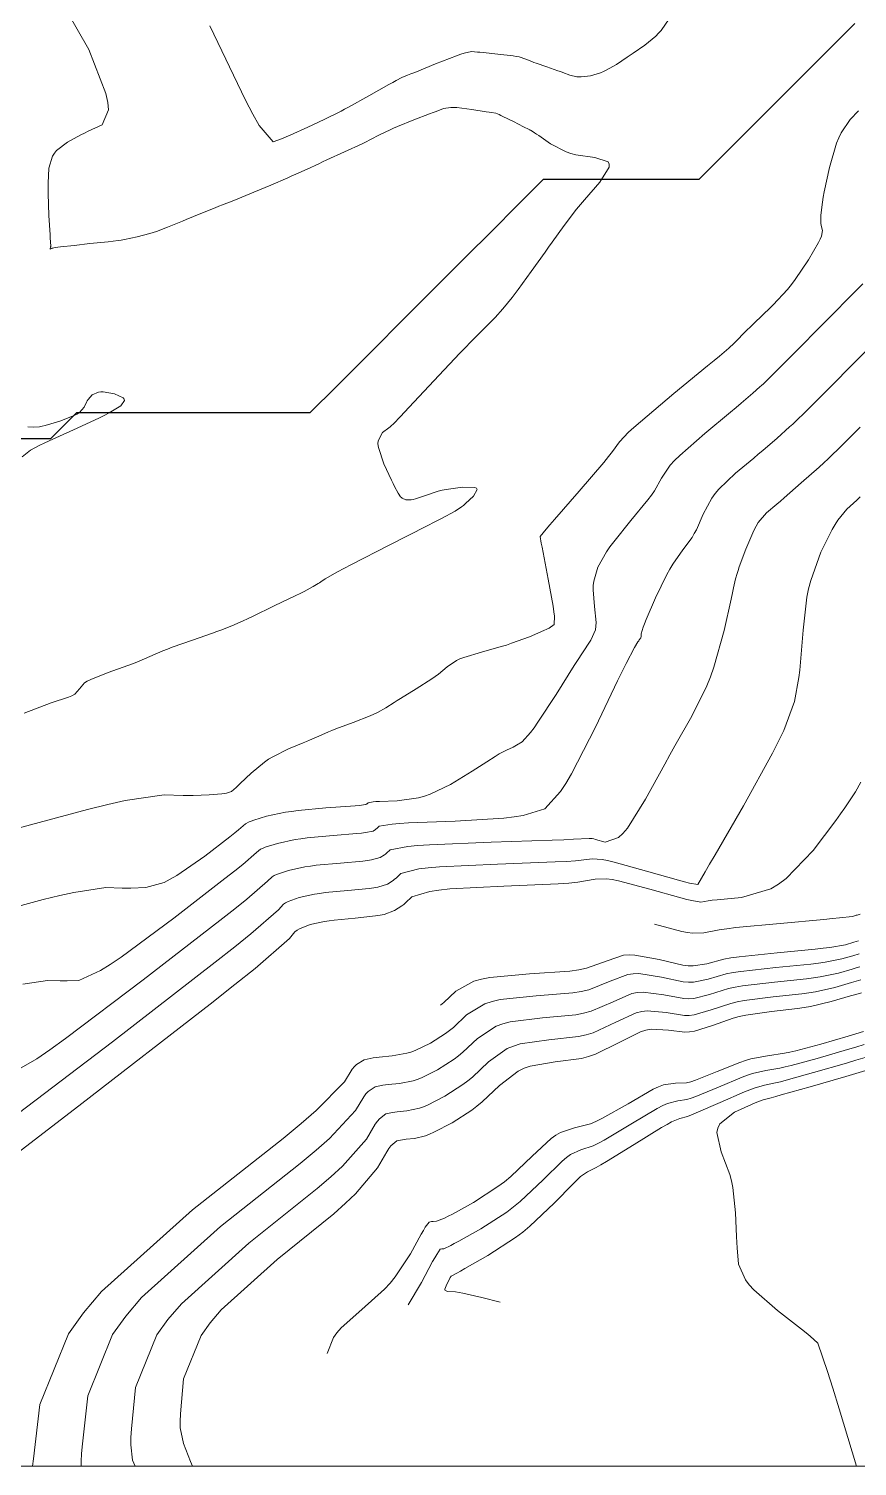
# Model space of a CAD drawing. Header units: millimetres. Extents: x 837475 to 838477, y 1189012 to 1191015.
# Drawn here: x 837767.2 to 837799.1, y 1189013.9 to 1189069.3 of the extents above; entities that cross this region are included whole.
import ezdxf

# ---------------------------------------------------------------- set-up
doc = ezdxf.new("R2010")
doc.units = ezdxf.units.MM
doc.header["$LTSCALE"] = 0.3
doc.layers.add('COORD', color=253, linetype='Continuous', lineweight=20)
doc.layers.add('DRENAJE', color=5, linetype='Continuous', lineweight=25)
doc.layers.add('COTAS 10', color=7, linetype='Continuous', lineweight=9, true_color=0x6e3e2d)
doc.layers.add('COTAS INT', color=7, linetype='Continuous', lineweight=5, true_color=0x9fa19f)

msp = doc.modelspace()

# ---------------------------------------------------------------- linework, layer by layer
at = {"layer": 'COORD'}
msp.add_line((837476.514, 1189013.872), (838476.514, 1189013.872), dxfattribs=at)
msp.add_lwpolyline([(837476.514, 1189013.872), (838476.514, 1189013.872), (838476.514, 1191013.872), (837476.514, 1191013.872)], close=True, dxfattribs=at)
at = {"layer": 'COTAS 10'}
for points in [[(837766.946, 1189032.45), (837767.903, 1189032.591), (837768.39, 1189032.579), (837768.521, 1189032.578), (837768.651, 1189032.579), (837769.108, 1189032.592), (837769.942, 1189032.974), (837770.31, 1189033.207), (837770.737, 1189033.495), (837772.774, 1189034.996), (837774.736, 1189036.515), (837775.115, 1189036.815), (837775.424, 1189037.062), (837775.948, 1189037.519), (837776.11, 1189037.644), (837776.191, 1189037.682), (837776.287, 1189037.721), (837776.763, 1189037.874), (837777.443, 1189038.02), (837777.668, 1189038.054), (837777.909, 1189038.086), (837778.909, 1189038.179), (837779.816, 1189038.251), (837779.998, 1189038.27), (837780.15, 1189038.288), (837780.447, 1189038.349), (837780.544, 1189038.412), (837780.57, 1189038.432), (837780.595, 1189038.452), (837780.681, 1189038.533), (837781.179, 1189038.617), (837781.465, 1189038.639), (837781.814, 1189038.66), (837783.608, 1189038.732), (837785.483, 1189038.847), (837785.884, 1189038.894), (837786.233, 1189038.949), (837787.067, 1189039.205), (837787.669, 1189039.87), (837787.872, 1189040.183), (837788.091, 1189040.552), (837789.013, 1189042.347), (837789.868, 1189044.133), (837790.045, 1189044.496), (837790.196, 1189044.801), (837790.524, 1189045.427), (837790.657, 1189045.638), (837790.684, 1189045.681), (837790.708, 1189045.718), (837790.761, 1189045.798), (837790.779, 1189045.843), (837790.782, 1189045.858), (837790.783, 1189045.874), (837790.776, 1189045.942), (837790.852, 1189046.201), (837790.905, 1189046.337), (837790.972, 1189046.502), (837791.33, 1189047.331), (837791.765, 1189048.231), (837791.88, 1189048.441), (837791.994, 1189048.633), (837792.388, 1189049.186), (837792.741, 1189049.663), (837792.828, 1189049.809), (837792.911, 1189049.96), (837793.174, 1189050.553), (837793.508, 1189051.18), (837793.635, 1189051.352), (837793.778, 1189051.524), (837794.419, 1189052.139), (837795.115, 1189052.718), (837795.292, 1189052.867), (837795.462, 1189053.011), (837796.019, 1189053.49), (837796.499, 1189053.918), (837796.62, 1189054.029), (837796.736, 1189054.137), (837797.114, 1189054.503), (837797.613, 1189055.004), (837797.806, 1189055.198), (837798.022, 1189055.415), (837798.999, 1189056.4), (837799.926, 1189057.346)], [(837791.296, 1189034.754), (837792.344, 1189034.481), (837792.564, 1189034.439), (837792.755, 1189034.41), (837793.19, 1189034.425), (837793.787, 1189034.547), (837794.079, 1189034.585), (837794.426, 1189034.626), (837796.137, 1189034.792), (837797.824, 1189034.942), (837798.155, 1189034.974), (837798.428, 1189035.001), (837798.924, 1189035.062), (837799.037, 1189035.094), (837799.068, 1189035.104), (837799.1, 1189035.113), (837799.215, 1189035.149)], [(837771.274, 1189013.872), (837771.179, 1189014.104), (837771.106, 1189014.702), (837771.113, 1189014.982), (837771.132, 1189015.31), (837771.297, 1189016.909), (837772.113, 1189018.93), (837772.542, 1189019.525), (837773.059, 1189020.136), (837775.659, 1189022.472), (837778.286, 1189024.57), (837778.819, 1189025.03), (837779.268, 1189025.438), (837780.189, 1189026.478), (837780.531, 1189027.052), (837780.615, 1189027.166), (837780.695, 1189027.262), (837780.943, 1189027.448), (837781.2, 1189027.503), (837781.285, 1189027.516), (837781.376, 1189027.528), (837781.753, 1189027.564), (837782.231, 1189027.667), (837782.384, 1189027.723), (837782.547, 1189027.789), (837783.213, 1189028.127), (837783.912, 1189028.581), (837784.097, 1189028.721), (837784.277, 1189028.868), (837784.895, 1189029.453), (837785.611, 1189029.964), (837785.854, 1189030.065), (837786.116, 1189030.148), (837787.223, 1189030.301), (837788.369, 1189030.43), (837788.656, 1189030.497), (837788.93, 1189030.578), (837789.809, 1189030.987), (837790.588, 1189031.347), (837790.799, 1189031.398), (837791.007, 1189031.427), (837791.741, 1189031.355), (837792.445, 1189031.242), (837792.634, 1189031.246), (837792.821, 1189031.264), (837793.476, 1189031.454), (837794.231, 1189031.707), (837794.48, 1189031.764), (837794.748, 1189031.816), (837795.862, 1189031.958), (837796.976, 1189032.079), (837797.243, 1189032.118), (837797.492, 1189032.159), (837798.243, 1189032.325), (837798.881, 1189032.511), (837799.06, 1189032.564), (837799.239, 1189032.618)], [(837799.378, 1189030.122), (837799.052, 1189030.024), (837798.726, 1189029.927), (837797.562, 1189029.588), (837796.555, 1189029.317), (837796.33, 1189029.262), (837796.127, 1189029.216), (837795.588, 1189029.125), (837795.07, 1189029.006), (837794.882, 1189028.943), (837794.674, 1189028.867), (837793.762, 1189028.483), (837792.887, 1189028.117), (837792.704, 1189028.052), (837792.545, 1189028.003), (837792.186, 1189027.957), (837791.792, 1189027.854), (837791.612, 1189027.768), (837791.402, 1189027.658), (837790.387, 1189027.055), (837789.353, 1189026.439), (837789.13, 1189026.32), (837788.935, 1189026.225), (837788.459, 1189026.068), (837788.056, 1189025.885), (837787.906, 1189025.773), (837787.74, 1189025.634), (837787.002, 1189024.912), (837786.118, 1189024.076), (837785.86, 1189023.866), (837785.596, 1189023.665), (837784.596, 1189023.015), (837783.746, 1189022.54), (837783.578, 1189022.449), (837783.438, 1189022.375), (837783.176, 1189022.256), (837783.109, 1189022.25), (837783.093, 1189022.248), (837783.033, 1189022.236), (837782.899, 1189022.033), (837782.827, 1189021.909), (837782.742, 1189021.756), (837782.31, 1189020.957), (837781.803, 1189020.097)]]:
    msp.add_lwpolyline(points, dxfattribs=at)
at = {"layer": 'COTAS INT'}
for points in [[(837768.54, 1189070.123), (837769.497, 1189068.46), (837770.146, 1189066.77), (837770.223, 1189066.427), (837770.255, 1189066.14), (837770.003, 1189065.555), (837769.468, 1189065.315), (837769.322, 1189065.245), (837769.178, 1189065.173), (837768.665, 1189064.899), (837768.249, 1189064.572), (837768.165, 1189064.466), (837768.094, 1189064.354), (837767.953, 1189063.895), (837767.921, 1189063.31), (837767.92, 1189063.118), (837767.922, 1189062.914), (837767.955, 1189062.068), (837767.999, 1189061.32), (837768.007, 1189061.176), (837768.013, 1189061.06), (837768.023, 1189060.872), (837768.021, 1189060.864), (837768.02, 1189060.862), (837768.02, 1189060.86), (837768.017, 1189060.854), (837768.012, 1189060.842), (837768.01, 1189060.837), (837768.009, 1189060.831), (837768.001, 1189060.803), (837768, 1189060.78), (837768.002, 1189060.777), (837768.006, 1189060.776), (837768.03, 1189060.782), (837768.057, 1189060.796), (837768.063, 1189060.799), (837768.068, 1189060.802), (837768.079, 1189060.81), (837768.213, 1189060.83), (837768.296, 1189060.841), (837768.398, 1189060.854), (837768.931, 1189060.917), (837769.532, 1189060.985), (837769.678, 1189061.001), (837769.814, 1189061.015), (837770.231, 1189061.054), (837770.62, 1189061.102), (837770.739, 1189061.122), (837770.862, 1189061.144), (837771.35, 1189061.248), (837771.846, 1189061.378), (837771.976, 1189061.417), (837772.102, 1189061.457), (837772.529, 1189061.615), (837772.972, 1189061.796), (837773.107, 1189061.852), (837773.249, 1189061.91), (837773.808, 1189062.139), (837774.366, 1189062.366), (837774.507, 1189062.423), (837774.641, 1189062.477), (837775.079, 1189062.65), (837775.541, 1189062.836), (837775.691, 1189062.897), (837775.851, 1189062.964), (837776.51, 1189063.241), (837777.163, 1189063.521), (837777.32, 1189063.59), (837777.465, 1189063.654), (837777.904, 1189063.855), (837778.351, 1189064.063), (837778.501, 1189064.133), (837778.664, 1189064.208), (837779.349, 1189064.521), (837780.022, 1189064.834), (837780.177, 1189064.909), (837780.318, 1189064.978), (837780.715, 1189065.183), (837781.102, 1189065.374), (837781.237, 1189065.434), (837781.384, 1189065.497), (837782.017, 1189065.75), (837782.625, 1189065.984), (837782.757, 1189066.036), (837782.873, 1189066.081), (837783.159, 1189066.194), (837783.439, 1189066.233), (837783.551, 1189066.231), (837783.677, 1189066.223), (837784.258, 1189066.151), (837784.81, 1189066.063), (837784.919, 1189066.046), (837785.009, 1189066.032), (837785.175, 1189066.008), (837785.305, 1189065.956), (837785.372, 1189065.925), (837785.452, 1189065.886), (837785.855, 1189065.685), (837786.25, 1189065.484), (837786.326, 1189065.445), (837786.387, 1189065.414), (837786.487, 1189065.364), (837786.502, 1189065.358), (837786.508, 1189065.356), (837786.537, 1189065.344), (837786.673, 1189065.257), (837786.747, 1189065.207), (837786.837, 1189065.146), (837787.289, 1189064.834), (837787.889, 1189064.518), (837788.071, 1189064.455), (837788.259, 1189064.403), (837788.998, 1189064.301), (837789.504, 1189064.136), (837789.546, 1189064.044), (837789.545, 1189063.931), (837789.189, 1189063.358), (837788.592, 1189062.671), (837788.44, 1189062.488), (837788.293, 1189062.307), (837787.812, 1189061.68), (837787.348, 1189061.039), (837787.212, 1189060.85), (837787.073, 1189060.656), (837786.544, 1189059.913), (837786.042, 1189059.221), (837785.919, 1189059.059), (837785.805, 1189058.909), (837785.451, 1189058.476), (837785.146, 1189058.138), (837785.062, 1189058.049), (837784.978, 1189057.961), (837784.676, 1189057.66), (837784.205, 1189057.183), (837784.014, 1189056.984), (837783.796, 1189056.757), (837782.793, 1189055.697), (837781.84, 1189054.684), (837781.655, 1189054.486), (837781.503, 1189054.324), (837781.238, 1189054.04), (837781.146, 1189053.958), (837781.103, 1189053.924), (837781.053, 1189053.886), (837780.809, 1189053.705), (837780.64, 1189053.39), (837780.636, 1189053.267), (837780.652, 1189053.128), (837780.866, 1189052.496), (837781.155, 1189051.875), (837781.217, 1189051.743), (837781.272, 1189051.629), (837781.408, 1189051.362), (837781.507, 1189051.229), (837781.538, 1189051.2), (837781.572, 1189051.174), (837781.708, 1189051.106), (837781.915, 1189051.105), (837781.993, 1189051.121), (837782.08, 1189051.144), (837782.469, 1189051.284), (837782.959, 1189051.446), (837783.111, 1189051.482), (837783.269, 1189051.515), (837783.895, 1189051.603), (837784.368, 1189051.588), (837784.429, 1189051.557), (837784.46, 1189051.513), (837784.319, 1189051.257), (837784.005, 1189050.964), (837783.926, 1189050.897), (837783.85, 1189050.837), (837783.607, 1189050.672), (837783.084, 1189050.395), (837782.832, 1189050.265), (837782.534, 1189050.111), (837781.069, 1189049.362), (837779.616, 1189048.614), (837779.324, 1189048.461), (837779.081, 1189048.332), (837778.603, 1189048.064), (837778.432, 1189047.949), (837778.382, 1189047.917), (837778.331, 1189047.885), (837778.141, 1189047.767), (837777.79, 1189047.581), (837777.639, 1189047.505), (837777.465, 1189047.419), (837776.64, 1189047.021), (837775.794, 1189046.62), (837775.606, 1189046.532), (837775.438, 1189046.454), (837775.002, 1189046.257), (837774.585, 1189046.092), (837774.43, 1189046.035), (837774.258, 1189045.973), (837773.492, 1189045.707), (837772.705, 1189045.428), (837772.519, 1189045.358), (837772.347, 1189045.291), (837771.841, 1189045.072), (837771.342, 1189044.857), (837771.175, 1189044.792), (837770.996, 1189044.724), (837770.241, 1189044.458), (837769.563, 1189044.19), (837769.431, 1189044.122), (837769.323, 1189044.055), (837769.136, 1189043.833), (837768.949, 1189043.623), (837768.842, 1189043.564), (837768.71, 1189043.504), (837768.035, 1189043.285), (837766.994, 1189042.889)], [(837774.158, 1189069.371), (837775.53, 1189066.508), (837775.815, 1189065.968), (837776.059, 1189065.538), (837776.594, 1189064.901), (837776.96, 1189065.036), (837777.097, 1189065.094), (837777.25, 1189065.16), (837777.928, 1189065.471), (837778.564, 1189065.77), (837778.689, 1189065.83), (837778.793, 1189065.878), (837778.985, 1189065.969), (837779.214, 1189066.092), (837779.341, 1189066.161), (837779.494, 1189066.246), (837780.279, 1189066.68), (837781.06, 1189067.112), (837781.212, 1189067.196), (837781.337, 1189067.264), (837781.555, 1189067.38), (837781.777, 1189067.47), (837781.903, 1189067.521), (837782.058, 1189067.584), (837782.852, 1189067.907), (837783.661, 1189068.224), (837783.825, 1189068.283), (837783.962, 1189068.329), (837784.243, 1189068.393), (837784.466, 1189068.366), (837784.567, 1189068.355), (837784.686, 1189068.343), (837785.258, 1189068.286), (837785.841, 1189068.217), (837785.966, 1189068.196), (837786.075, 1189068.176), (837786.34, 1189068.096), (837786.562, 1189067.999), (837786.645, 1189067.967), (837786.737, 1189067.933), (837787.146, 1189067.792), (837787.568, 1189067.648), (837787.668, 1189067.612), (837787.76, 1189067.578), (837788.035, 1189067.472), (837788.294, 1189067.412), (837788.377, 1189067.407), (837788.465, 1189067.408), (837788.823, 1189067.454), (837789.215, 1189067.569), (837789.323, 1189067.614), (837789.433, 1189067.664), (837789.829, 1189067.891), (837790.238, 1189068.164), (837790.355, 1189068.243), (837790.475, 1189068.325), (837790.92, 1189068.632), (837791.343, 1189068.981), (837791.447, 1189069.088), (837791.546, 1189069.2), (837791.86, 1189069.643)], [(837799.15, 1189066.101), (837798.829, 1189065.773), (837798.484, 1189065.256), (837798.397, 1189065.066), (837798.313, 1189064.854), (837798.041, 1189063.918), (837797.837, 1189062.983), (837797.797, 1189062.773), (837797.765, 1189062.584), (837797.706, 1189062.075), (837797.708, 1189061.759), (837797.714, 1189061.692), (837797.723, 1189061.634), (837797.772, 1189061.496), (837797.728, 1189061.272), (837797.677, 1189061.159), (837797.609, 1189061.025), (837797.227, 1189060.356), (837796.719, 1189059.597), (837796.573, 1189059.405), (837796.425, 1189059.222), (837795.87, 1189058.627), (837795.35, 1189058.128), (837795.223, 1189058.006), (837795.105, 1189057.89), (837794.739, 1189057.528), (837794.478, 1189057.264), (837794.379, 1189057.165), (837794.285, 1189057.07), (837794.241, 1189057.027), (837794.213, 1189057.001), (837794.157, 1189056.951), (837793.796, 1189056.652), (837793.59, 1189056.481), (837793.338, 1189056.273), (837792.044, 1189055.204), (837790.751, 1189054.118), (837790.5, 1189053.899), (837790.295, 1189053.715), (837789.941, 1189053.344), (837789.671, 1189052.968), (837789.519, 1189052.78), (837789.334, 1189052.556), (837788.385, 1189051.445), (837787.445, 1189050.358), (837787.265, 1189050.149), (837787.12, 1189049.98), (837786.887, 1189049.704), (837786.93, 1189049.442), (837786.96, 1189049.283), (837786.997, 1189049.085), (837787.196, 1189048.055), (837787.383, 1189047.01), (837787.413, 1189046.802), (837787.433, 1189046.63), (837787.426, 1189046.302), (837787.238, 1189046.171), (837787.144, 1189046.123), (837787.032, 1189046.07), (837786.477, 1189045.835), (837785.783, 1189045.582), (837785.583, 1189045.517), (837785.381, 1189045.454), (837784.621, 1189045.245), (837783.945, 1189045.04), (837783.794, 1189044.979), (837783.659, 1189044.917), (837783.304, 1189044.68), (837782.967, 1189044.399), (837782.844, 1189044.309), (837782.707, 1189044.214), (837782.104, 1189043.828), (837781.507, 1189043.459), (837781.374, 1189043.376), (837781.255, 1189043.3), (837780.94, 1189043.094), (837780.611, 1189042.914), (837780.482, 1189042.856), (837780.338, 1189042.793), (837779.682, 1189042.537), (837779.015, 1189042.285), (837778.863, 1189042.225), (837778.726, 1189042.17), (837778.35, 1189042.009), (837778, 1189041.852), (837777.879, 1189041.8), (837777.747, 1189041.744), (837777.184, 1189041.511), (837776.579, 1189041.211), (837776.421, 1189041.113), (837776.268, 1189041.008), (837775.747, 1189040.577), (837775.33, 1189040.182), (837775.243, 1189040.099), (837775.167, 1189040.029), (837774.994, 1189039.874), (837774.804, 1189039.806), (837774.718, 1189039.791), (837774.617, 1189039.777), (837774.13, 1189039.739), (837773.51, 1189039.723), (837773.324, 1189039.723), (837773.133, 1189039.724), (837772.393, 1189039.744), (837770.893, 1189039.523), (837770.223, 1189039.372), (837769.441, 1189039.183), (837765.699, 1189038.175)], [(837764.667, 1189034.882), (837767.731, 1189035.708), (837768.371, 1189035.863), (837768.92, 1189035.986), (837770.148, 1189036.168), (837770.773, 1189036.152), (837770.942, 1189036.151), (837771.108, 1189036.152), (837771.695, 1189036.169), (837772.392, 1189036.371), (837772.628, 1189036.489), (837772.882, 1189036.633), (837773.957, 1189037.378), (837774.925, 1189038.128), (837775.113, 1189038.276), (837775.265, 1189038.398), (837775.524, 1189038.623), (837775.668, 1189038.703), (837775.748, 1189038.733), (837775.846, 1189038.767), (837776.345, 1189038.917), (837777.068, 1189039.072), (837777.307, 1189039.108), (837777.562, 1189039.142), (837778.625, 1189039.24), (837779.575, 1189039.31), (837779.759, 1189039.325), (837779.91, 1189039.338), (837780.17, 1189039.371), (837780.207, 1189039.395), (837780.217, 1189039.403), (837780.226, 1189039.411), (837780.259, 1189039.442), (837780.449, 1189039.473), (837780.558, 1189039.482), (837780.691, 1189039.49), (837781.374, 1189039.517), (837782.201, 1189039.629), (837782.424, 1189039.69), (837782.645, 1189039.764), (837783.425, 1189040.141), (837784.105, 1189040.557), (837784.263, 1189040.655), (837784.409, 1189040.746), (837784.827, 1189041.017), (837785.147, 1189041.221), (837785.23, 1189041.271), (837785.312, 1189041.318), (837785.589, 1189041.461), (837785.841, 1189041.587), (837785.907, 1189041.622), (837785.972, 1189041.658), (837786.192, 1189041.789), (837786.519, 1189042.15), (837786.652, 1189042.331), (837786.802, 1189042.546), (837787.497, 1189043.615), (837788.199, 1189044.724), (837788.353, 1189044.965), (837788.491, 1189045.177), (837788.845, 1189045.703), (837789.014, 1189046.108), (837789.035, 1189046.244), (837789.045, 1189046.389), (837788.986, 1189046.999), (837788.925, 1189047.643), (837788.933, 1189047.81), (837788.951, 1189047.972), (837789.108, 1189048.518), (837789.443, 1189049.106), (837789.573, 1189049.295), (837789.72, 1189049.496), (837790.387, 1189050.315), (837791.037, 1189051.11), (837791.174, 1189051.294), (837791.291, 1189051.464), (837791.558, 1189051.949), (837791.902, 1189052.447), (837792.068, 1189052.625), (837792.265, 1189052.821), (837793.232, 1189053.671), (837794.227, 1189054.495), (837794.441, 1189054.674), (837794.629, 1189054.831), (837795.088, 1189055.221), (837795.356, 1189055.46), (837795.423, 1189055.522), (837795.488, 1189055.582), (837795.699, 1189055.786), (837796.149, 1189056.239), (837796.365, 1189056.456), (837796.62, 1189056.713), (837797.868, 1189057.972), (837799.088, 1189059.202), (837799.324, 1189059.44)], [(837767.135, 1189053.923), (837767.37, 1189053.91), (837767.589, 1189053.929), (837767.689, 1189053.951), (837767.806, 1189053.98), (837768.369, 1189054.146), (837768.923, 1189054.358), (837769.035, 1189054.416), (837769.128, 1189054.473), (837769.31, 1189054.68), (837769.396, 1189054.878), (837769.428, 1189054.93), (837769.464, 1189054.98), (837769.621, 1189055.153), (837769.862, 1189055.259), (837769.95, 1189055.268), (837770.048, 1189055.268), (837770.476, 1189055.193), (837770.812, 1189055.042), (837770.851, 1189054.994), (837770.867, 1189054.943), (837770.728, 1189054.737), (837770.271, 1189054.46), (837770.086, 1189054.364), (837769.876, 1189054.259), (837768.906, 1189053.813), (837767.96, 1189053.389), (837767.766, 1189053.298), (837767.601, 1189053.219), (837767.246, 1189053.03), (837766.927, 1189052.762)], [(837766.52, 1189029.015), (837767.493, 1189029.576), (837767.993, 1189029.924), (837768.593, 1189030.356), (837771.592, 1189032.614), (837774.546, 1189034.902), (837775.118, 1189035.354), (837775.583, 1189035.727), (837776.372, 1189036.415), (837776.552, 1189036.585), (837776.633, 1189036.63), (837776.728, 1189036.675), (837777.181, 1189036.832), (837777.819, 1189036.968), (837778.03, 1189037.001), (837778.255, 1189037.03), (837779.193, 1189037.117), (837780.058, 1189037.193), (837780.236, 1189037.215), (837780.389, 1189037.238), (837780.723, 1189037.327), (837780.881, 1189037.429), (837780.922, 1189037.461), (837780.963, 1189037.494), (837781.102, 1189037.625), (837781.78, 1189037.757), (837782.161, 1189037.789), (837782.625, 1189037.821), (837784.998, 1189037.921), (837787.351, 1189037.999), (837787.803, 1189038.015), (837788.169, 1189038.03), (837788.769, 1189038.066), (837788.887, 1189038.058), (837788.949, 1189038.045), (837789.023, 1189038.027), (837789.395, 1189037.924), (837789.911, 1189038.096), (837790.075, 1189038.252), (837790.248, 1189038.454), (837790.952, 1189039.573), (837791.691, 1189040.931), (837791.886, 1189041.284), (837792.077, 1189041.626), (837792.736, 1189042.779), (837793.311, 1189043.946), (837793.45, 1189044.297), (837793.58, 1189044.661), (837793.975, 1189046.075), (837794.247, 1189047.289), (837794.299, 1189047.526), (837794.341, 1189047.72), (837794.41, 1189048.063), (837794.473, 1189048.278), (837794.512, 1189048.391), (837794.56, 1189048.527), (837794.81, 1189049.21), (837795.121, 1189049.932), (837795.208, 1189050.092), (837795.294, 1189050.235), (837795.607, 1189050.606), (837796.004, 1189050.941), (837796.143, 1189051.06), (837796.295, 1189051.191), (837796.95, 1189051.76), (837797.642, 1189052.376), (837797.816, 1189052.536), (837797.984, 1189052.692), (837798.529, 1189053.219), (837799.062, 1189053.754), (837799.223, 1189053.916)], [(837799.219, 1189051.223), (837799.089, 1189051.1), (837798.705, 1189050.748), (837798.356, 1189050.324), (837798.25, 1189050.155), (837798.139, 1189049.964), (837797.702, 1189049.09), (837797.314, 1189048.009), (837797.234, 1189047.688), (837797.165, 1189047.358), (837797.017, 1189046.087), (837796.923, 1189044.855), (837796.889, 1189044.55), (837796.852, 1189044.259), (837796.689, 1189043.338), (837796.274, 1189042.222), (837796.078, 1189041.809), (837795.847, 1189041.35), (837794.72, 1189039.316), (837793.625, 1189037.434), (837793.414, 1189037.072), (837793.243, 1189036.778), (837792.96, 1189036.289), (837792.643, 1189036.343), (837792.452, 1189036.391), (837792.215, 1189036.455), (837790.985, 1189036.806), (837789.735, 1189037.15), (837789.486, 1189037.209), (837789.28, 1189037.253), (837788.885, 1189037.279), (837788.254, 1189037.202), (837787.898, 1189037.18), (837787.464, 1189037.158), (837785.245, 1189037.075), (837783.013, 1189036.968), (837782.571, 1189036.931), (837782.206, 1189036.891), (837781.523, 1189036.717), (837781.331, 1189036.535), (837781.275, 1189036.49), (837781.218, 1189036.446), (837781, 1189036.305), (837780.629, 1189036.188), (837780.475, 1189036.16), (837780.299, 1189036.134), (837779.478, 1189036.056), (837778.602, 1189035.975), (837778.391, 1189035.947), (837778.195, 1189035.917), (837777.599, 1189035.789), (837777.168, 1189035.629), (837777.076, 1189035.579), (837776.994, 1189035.525), (837776.796, 1189035.311), (837775.741, 1189034.391), (837775.12, 1189033.893), (837774.356, 1189033.29), (837770.409, 1189030.232), (837766.448, 1189027.218)], [(837764.303, 1189024.079), (837769.226, 1189027.85), (837774.167, 1189031.677), (837775.123, 1189032.432), (837775.9, 1189033.055), (837777.22, 1189034.207), (837777.436, 1189034.466), (837777.518, 1189034.527), (837777.609, 1189034.583), (837778.017, 1189034.747), (837778.57, 1189034.865), (837778.753, 1189034.893), (837778.949, 1189034.919), (837779.762, 1189034.994), (837780.54, 1189035.076), (837780.714, 1189035.106), (837780.869, 1189035.138), (837781.276, 1189035.282), (837781.554, 1189035.463), (837781.628, 1189035.519), (837781.699, 1189035.577), (837781.945, 1189035.809), (837782.632, 1189036.025), (837782.982, 1189036.073), (837783.401, 1189036.116), (837785.492, 1189036.228), (837787.578, 1189036.317), (837787.993, 1189036.345), (837788.338, 1189036.374), (837789, 1189036.493), (837789.449, 1189036.513), (837789.66, 1189036.48), (837789.909, 1189036.43), (837791.119, 1189036.113), (837792.304, 1189035.777), (837792.537, 1189035.716), (837792.728, 1189035.669), (837793.075, 1189035.614), (837793.364, 1189035.661), (837793.518, 1189035.679), (837793.704, 1189035.699), (837794.646, 1189035.786), (837795.771, 1189036.126), (837796.073, 1189036.304), (837796.371, 1189036.52), (837797.413, 1189037.605), (837798.28, 1189038.755), (837798.467, 1189039.013), (837798.631, 1189039.243), (837799.035, 1189039.854), (837799.246, 1189040.235)], [(837783.039, 1189031.634), (837783.172, 1189031.743), (837783.63, 1189032.177), (837784.334, 1189032.561), (837784.623, 1189032.639), (837784.953, 1189032.705), (837786.481, 1189032.841), (837788.03, 1189032.953), (837788.372, 1189033.003), (837788.676, 1189033.062), (837789.463, 1189033.347), (837790.1, 1189033.561), (837790.311, 1189033.576), (837790.536, 1189033.571), (837791.474, 1189033.394), (837792.384, 1189033.186), (837792.592, 1189033.161), (837792.781, 1189033.152), (837793.304, 1189033.237), (837793.964, 1189033.411), (837794.239, 1189033.457), (837794.555, 1189033.502), (837796.027, 1189033.658), (837797.485, 1189033.797), (837797.79, 1189033.831), (837798.054, 1189033.864), (837798.651, 1189033.967), (837798.975, 1189034.061), (837799.065, 1189034.088), (837799.156, 1189034.115)], [(837767.327, 1189013.872), (837767.357, 1189014.157), (837767.608, 1189016.256), (837768.707, 1189018.978), (837769.285, 1189019.78), (837769.981, 1189020.603), (837773.484, 1189023.75), (837776.984, 1189026.505), (837777.679, 1189027.08), (837778.254, 1189027.575), (837779.341, 1189028.686), (837779.647, 1189029.17), (837779.73, 1189029.27), (837779.813, 1189029.354), (837780.107, 1189029.534), (837780.449, 1189029.607), (837780.561, 1189029.624), (837780.682, 1189029.64), (837781.185, 1189029.687), (837781.748, 1189029.784), (837781.907, 1189029.832), (837782.068, 1189029.889), (837782.659, 1189030.171), (837783.239, 1189030.547), (837783.391, 1189030.663), (837783.541, 1189030.785), (837784.052, 1189031.269), (837784.76, 1189031.695), (837785.033, 1189031.781), (837785.34, 1189031.853), (837786.729, 1189031.994), (837788.143, 1189032.112), (837788.467, 1189032.168), (837788.761, 1189032.234), (837789.578, 1189032.56), (837790.263, 1189032.823), (837790.473, 1189032.85), (837790.693, 1189032.857), (837791.563, 1189032.715), (837792.404, 1189032.538), (837792.606, 1189032.523), (837792.794, 1189032.522), (837793.361, 1189032.643), (837794.053, 1189032.843), (837794.32, 1189032.893), (837794.619, 1189032.94), (837795.972, 1189033.091), (837797.315, 1189033.224), (837797.608, 1189033.26), (837797.866, 1189033.296), (837798.515, 1189033.42), (837798.943, 1189033.544), (837799.183, 1189033.616)], [(837769.202, 1189013.872), (837769.194, 1189014.057), (837769.213, 1189014.365), (837769.244, 1189014.734), (837769.452, 1189016.582), (837770.41, 1189018.954), (837770.913, 1189019.653), (837771.52, 1189020.37), (837774.572, 1189023.111), (837777.635, 1189025.537), (837778.249, 1189026.055), (837778.761, 1189026.507), (837779.765, 1189027.582), (837780.089, 1189028.111), (837780.173, 1189028.218), (837780.254, 1189028.308), (837780.525, 1189028.491), (837780.824, 1189028.555), (837780.923, 1189028.57), (837781.029, 1189028.584), (837781.469, 1189028.625), (837781.989, 1189028.726), (837782.146, 1189028.777), (837782.307, 1189028.839), (837782.936, 1189029.149), (837783.575, 1189029.564), (837783.744, 1189029.692), (837783.909, 1189029.827), (837784.473, 1189030.361), (837785.186, 1189030.83), (837785.444, 1189030.923), (837785.728, 1189031), (837786.976, 1189031.148), (837788.256, 1189031.271), (837788.562, 1189031.332), (837788.846, 1189031.406), (837789.694, 1189031.774), (837790.425, 1189032.085), (837790.636, 1189032.124), (837790.85, 1189032.142), (837791.652, 1189032.035), (837792.425, 1189031.89), (837792.62, 1189031.884), (837792.808, 1189031.893), (837793.419, 1189032.048), (837794.142, 1189032.275), (837794.4, 1189032.328), (837794.684, 1189032.378), (837795.917, 1189032.525), (837797.145, 1189032.652), (837797.425, 1189032.689), (837797.679, 1189032.727), (837798.379, 1189032.872), (837798.912, 1189033.027), (837799.062, 1189033.072), (837799.211, 1189033.117)], [(837799.267, 1189032.118), (837799.058, 1189032.056), (837798.85, 1189031.994), (837798.106, 1189031.778), (837797.305, 1189031.59), (837797.06, 1189031.547), (837796.806, 1189031.507), (837795.807, 1189031.391), (837794.813, 1189031.254), (837794.561, 1189031.2), (837794.319, 1189031.139), (837793.533, 1189030.86), (837792.834, 1189030.634), (837792.648, 1189030.607), (837792.465, 1189030.595), (837791.83, 1189030.676), (837791.164, 1189030.712), (837790.961, 1189030.672), (837790.751, 1189030.609), (837789.925, 1189030.201), (837789.015, 1189029.75), (837788.751, 1189029.662), (837788.482, 1189029.589), (837787.47, 1189029.454), (837786.504, 1189029.295), (837786.265, 1189029.206), (837786.037, 1189029.098), (837785.316, 1189028.545), (837784.645, 1189027.91), (837784.449, 1189027.75), (837784.249, 1189027.598), (837783.489, 1189027.104), (837782.787, 1189026.74), (837782.623, 1189026.668), (837782.472, 1189026.609), (837782.038, 1189026.502), (837781.722, 1189026.473), (837781.646, 1189026.463), (837781.575, 1189026.452), (837781.361, 1189026.406), (837781.135, 1189026.216), (837781.058, 1189026.115), (837780.973, 1189025.992), (837780.613, 1189025.373), (837779.775, 1189024.37), (837779.389, 1189024.005), (837778.937, 1189023.602), (837776.747, 1189021.834), (837774.598, 1189019.903), (837774.17, 1189019.398), (837773.816, 1189018.905), (837773.141, 1189017.235), (837773.019, 1189015.887), (837773.013, 1189015.599), (837773.018, 1189015.347), (837773.137, 1189014.743), (837773.416, 1189014.059), (837773.482, 1189013.872)], [(837778.675, 1189018.214), (837778.924, 1189018.833), (837779.056, 1189019.015), (837779.214, 1189019.202), (837780.01, 1189019.917), (837780.889, 1189020.7), (837781.1, 1189020.93), (837781.296, 1189021.165), (837781.886, 1189022.061), (837782.3, 1189022.815), (837782.385, 1189022.96), (837782.458, 1189023.079), (837782.615, 1189023.278), (837782.702, 1189023.297), (837782.731, 1189023.301), (837782.762, 1189023.305), (837782.891, 1189023.317), (837783.197, 1189023.434), (837783.339, 1189023.504), (837783.506, 1189023.59), (837784.319, 1189024.038), (837785.26, 1189024.648), (837785.507, 1189024.837), (837785.75, 1189025.035), (837786.58, 1189025.82), (837787.314, 1189026.5), (837787.496, 1189026.631), (837787.668, 1189026.738), (837788.212, 1189026.914), (837788.822, 1189027.066), (837789.035, 1189027.156), (837789.268, 1189027.267), (837790.272, 1189027.841), (837791.239, 1189028.396), (837791.449, 1189028.494), (837791.635, 1189028.568), (837792.097, 1189028.637), (837792.525, 1189028.651), (837792.69, 1189028.691), (837792.874, 1189028.747), (837793.705, 1189029.077), (837794.586, 1189029.435), (837794.802, 1189029.507), (837795.006, 1189029.568), (837795.642, 1189029.691), (837796.297, 1189029.789), (837796.512, 1189029.833), (837796.743, 1189029.885), (837797.698, 1189030.136), (837798.757, 1189030.443), (837799.053, 1189030.532), (837799.35, 1189030.621)], [(837785.349, 1189020.194), (837784.632, 1189020.376), (837783.91, 1189020.537), (837783.759, 1189020.566), (837783.628, 1189020.588), (837783.33, 1189020.612), (837783.225, 1189020.641), (837783.216, 1189020.668), (837783.216, 1189020.702), (837783.286, 1189020.889), (837783.388, 1189021.08), (837783.408, 1189021.116), (837783.424, 1189021.146), (837783.451, 1189021.193), (837783.454, 1189021.194), (837783.46, 1189021.194), (837783.68, 1189021.317), (837783.816, 1189021.394), (837783.986, 1189021.49), (837784.872, 1189021.993), (837785.933, 1189022.682), (837786.213, 1189022.895), (837786.486, 1189023.118), (837787.423, 1189024.004), (837788.165, 1189024.769), (837788.316, 1189024.915), (837788.444, 1189025.032), (837788.707, 1189025.221), (837789.048, 1189025.384), (837789.225, 1189025.485), (837789.438, 1189025.611), (837790.503, 1189026.268), (837791.564, 1189026.92), (837791.775, 1189027.042), (837791.948, 1189027.139), (837792.274, 1189027.278), (837792.566, 1189027.355), (837792.718, 1189027.414), (837792.9, 1189027.488), (837793.819, 1189027.889), (837794.763, 1189028.299), (837794.963, 1189028.378), (837795.135, 1189028.444), (837795.533, 1189028.558), (837795.958, 1189028.644), (837796.147, 1189028.691), (837796.368, 1189028.749), (837797.425, 1189029.041), (837798.695, 1189029.41), (837799.05, 1189029.516), (837799.406, 1189029.623)], [(837799.434, 1189029.123), (837799.048, 1189029.008), (837798.664, 1189028.893), (837797.289, 1189028.494), (837796.181, 1189028.18), (837795.965, 1189028.12), (837795.788, 1189028.071), (837795.478, 1189027.991), (837795.276, 1189027.916), (837795.168, 1189027.87), (837795.037, 1189027.814), (837794.376, 1189027.52), (837793.805, 1189027.063), (837793.731, 1189026.904), (837793.693, 1189026.731), (837793.862, 1189025.988), (837794.195, 1189025.119), (837794.261, 1189024.867), (837794.316, 1189024.609), (837794.42, 1189023.636), (837794.455, 1189022.72), (837794.467, 1189022.499), (837794.479, 1189022.291), (837794.531, 1189021.658), (837794.796, 1189021.054), (837794.944, 1189020.865), (837795.123, 1189020.667), (837796.039, 1189019.873), (837796.961, 1189019.16), (837797.144, 1189019.013), (837797.297, 1189018.888), (837797.59, 1189018.617), (837797.961, 1189017.521), (837798.164, 1189016.876), (837798.409, 1189016.082), (837799.08, 1189013.872)]]:
    msp.add_lwpolyline(points, dxfattribs=at)
at = {"layer": 'DRENAJE'}
msp.add_polyline3d([(837765.026, 1189053.472, 0), (837768.025, 1189053.472, 0), (837769.025, 1189054.471, 0), (837778.022, 1189054.471, 0), (837779.021, 1189055.471, 0), (837780.021, 1189056.471, 0), (837782.02, 1189058.47, 0), (837783.02, 1189059.47, 0), (837784.02, 1189060.469, 0), (837785.019, 1189061.469, 0), (837786.019, 1189062.469, 0), (837787.019, 1189063.468, 0), (837793.017, 1189063.468, 0), (837794.016, 1189064.468, 0), (837795.016, 1189065.468, 0), (837796.016, 1189066.467, 0), (837797.015, 1189067.467, 0), (837798.015, 1189068.467, 0), (837799.015, 1189069.466, 0)], dxfattribs=at)

doc.saveas('drawing.dxf')
